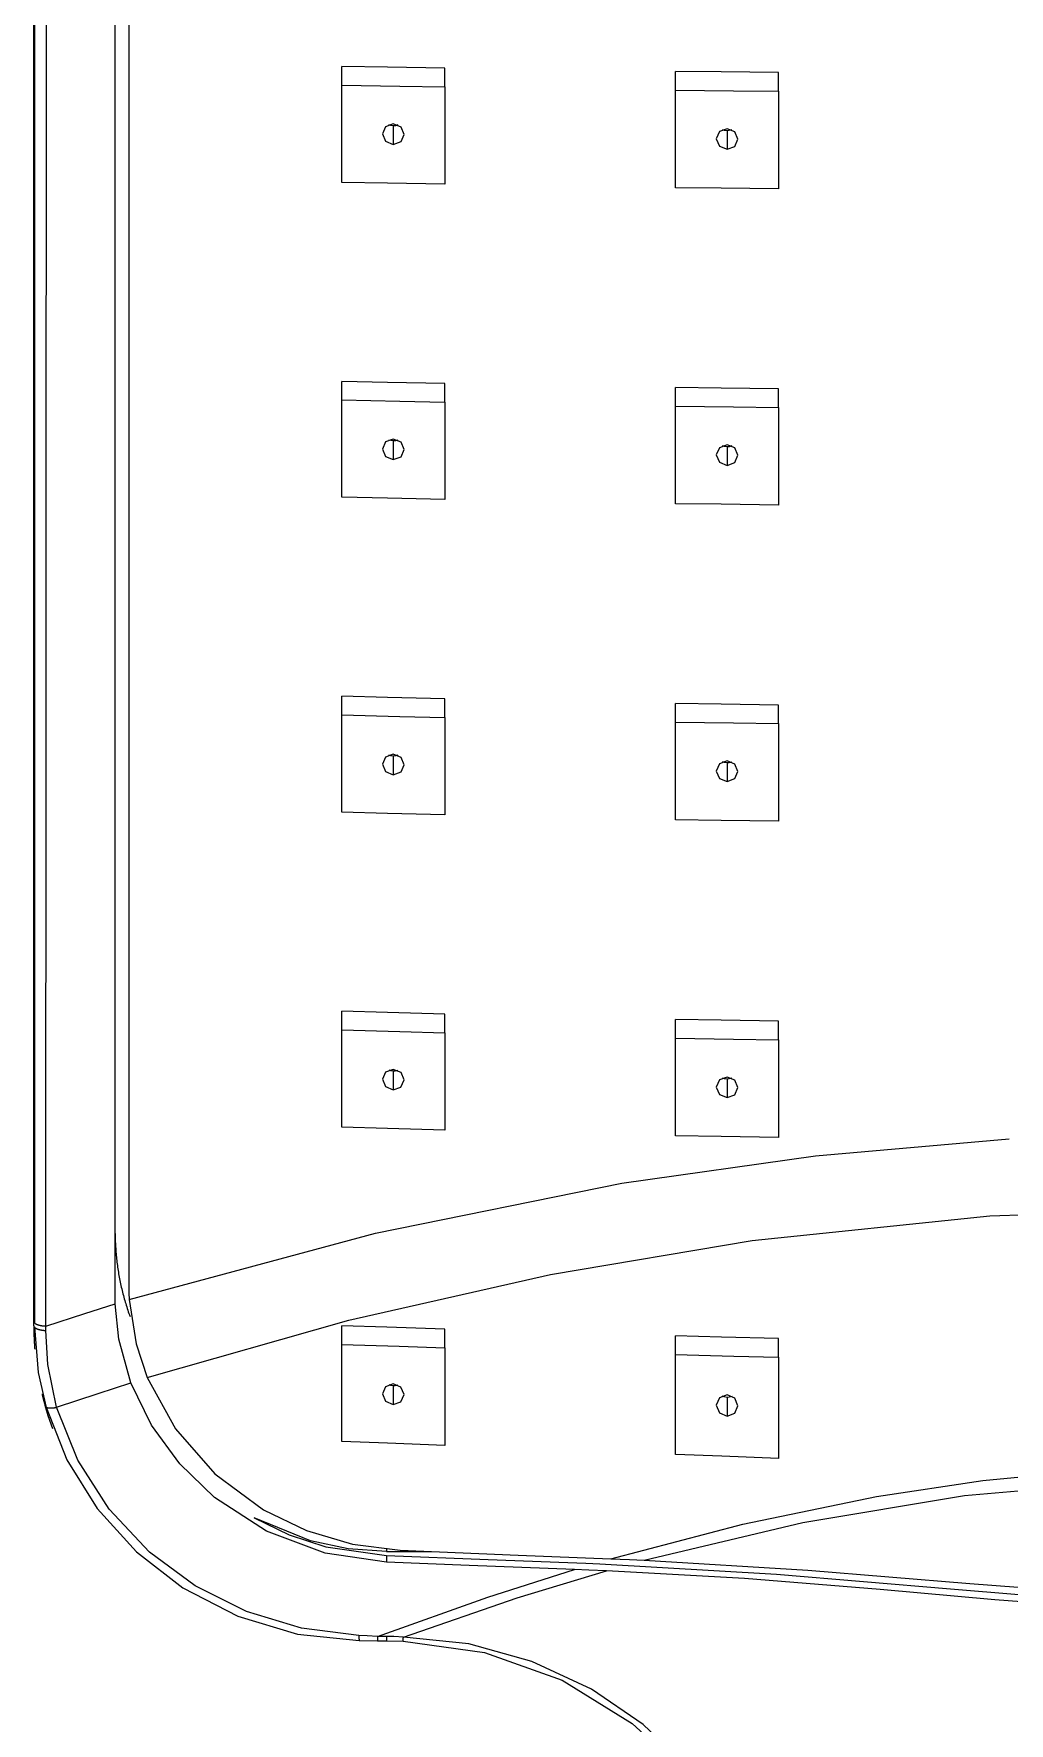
# Model space of a CAD drawing. Extents: x 1841 to 2969, y -24 to 802.
# Drawn here: x 2316.2 to 2352.1, y 496.7 to 559 of the extents above; entities that cross this region are included whole.
import ezdxf

# ---------------------------------------------------------------- set-up
doc = ezdxf.new("R2010")
doc.units = 0
doc.header["$LTSCALE"] = 4
doc.header["$MEASUREMENT"] = 0
doc.layers.add('1', color=7, linetype='CONTINUOUS')

msp = doc.modelspace()

# ---------------------------------------------------------------- linework, layer by layer
at = {"layer": '1', "color": 7, "linetype": 'Continuous'}
for p, q in [((2319.162, 512.424), (2319.162, 600.465)), ((2319.662, 599.992), (2319.662, 512.875)), ((2327.512, 557.089), (2327.512, 557.774)), ((2331.312, 557.024), (2331.312, 557.709)), ((2339.812, 556.905), (2339.812, 557.59)), ((2343.612, 556.864), (2343.612, 557.549)), ((2331.312, 557.024), (2331.312, 553.434)), ((2339.812, 553.307), (2339.812, 556.905)), ((2343.612, 556.864), (2343.612, 553.264)), ((2329.412, 555.586), (2329.412, 554.901)), ((2341.712, 555.406), (2341.712, 554.722)), ((2327.512, 545.482), (2327.512, 546.167)), ((2331.312, 545.403), (2331.312, 546.089)), ((2339.812, 545.259), (2339.812, 545.944)), ((2343.612, 545.209), (2343.612, 545.894)), ((2331.312, 545.403), (2331.312, 541.813)), ((2339.812, 541.661), (2339.812, 545.259)), ((2343.612, 545.209), (2343.612, 541.609)), ((2329.412, 543.972), (2329.412, 543.286)), ((2341.712, 543.756), (2341.712, 543.071)), ((2327.512, 533.875), (2327.512, 534.561)), ((2331.312, 533.782), (2331.312, 534.468)), ((2339.812, 533.613), (2339.812, 534.298)), ((2343.612, 533.555), (2343.612, 534.239)), ((2331.312, 533.782), (2331.312, 530.192)), ((2339.812, 530.015), (2339.812, 533.613)), ((2343.612, 533.555), (2343.612, 529.954)), ((2329.412, 532.358), (2329.412, 531.672)), ((2341.712, 532.105), (2341.712, 531.42)), ((2327.512, 522.267), (2327.512, 522.954)), ((2331.312, 522.162), (2331.312, 522.848)), ((2339.812, 521.967), (2339.812, 522.652)), ((2343.612, 521.9), (2343.612, 522.585)), ((2331.312, 522.162), (2331.312, 518.571)), ((2339.812, 518.369), (2339.812, 521.967)), ((2343.612, 521.9), (2343.612, 518.299)), ((2329.412, 520.744), (2329.412, 520.058)), ((2341.712, 520.455), (2341.712, 519.77)), ((2327.512, 510.672), (2327.512, 511.359)), ((2331.312, 510.556), (2331.312, 511.243)), ((2339.812, 510.307), (2339.812, 510.994)), ((2343.612, 510.201), (2343.612, 510.89)), ((2329.412, 509.15), (2329.412, 508.462)), ((2341.712, 508.724), (2341.712, 508.032)), ((2329.162, 503.162), (2329.162, 503.048)), ((2329.162, 503.048), (2330.809, 503.048)), ((2329.162, 502.893), (2329.162, 502.652)), ((2328.153, 499.759), (2328.154, 499.757)), ((2328.83, 499.753), (2328.83, 499.751)), ((2329.77, 499.737), (2329.77, 499.739))]:
    msp.add_line(p, q, dxfattribs=at)
for points in [[(2316.162, 511.524, 0), (2316.162, 562.188, 0), (2316.162, 601.589, 0)], [(2316.196, 601.527, 0), (2316.192, 570.908, 0), (2316.19, 551.096, 0), (2316.188, 531.284, 0), (2316.186, 511.472, 0)], [(2316.602, 511.354, 0), (2316.631, 562.017, 0), (2316.654, 601.418, 0)], [(2331.312, 557.709, 0), (2329.194, 557.744, 0), (2327.512, 557.774, 0)], [(2343.612, 557.549, 0), (2341.494, 557.571, 0), (2339.812, 557.59, 0)], [(2327.512, 557.089, 0), (2329.65, 557.052, 0), (2331.312, 557.024, 0)], [(2327.512, 553.503, 0), (2327.512, 555.512, 0), (2327.512, 557.089, 0)], [(2339.812, 556.905, 0), (2341.95, 556.881, 0), (2343.612, 556.864, 0)], [(2329.412, 555.656, 0), (2329.129, 555.55, 0), (2329.012, 555.286, 0), (2329.129, 555.016, 0), (2329.412, 554.901, 0)], [(2329.412, 555.586, 0), (2329.32, 555.597, 0), (2329.251, 555.62, 0)], [(2329.412, 554.901, 0), (2329.695, 555.006, 0), (2329.812, 555.271, 0), (2329.695, 555.54, 0), (2329.412, 555.656, 0)], [(2329.579, 555.617, 0), (2329.487, 555.591, 0), (2329.412, 555.586, 0)], [(2341.712, 555.479, 0), (2341.429, 555.372, 0), (2341.312, 555.105, 0), (2341.429, 554.836, 0), (2341.712, 554.722, 0)], [(2341.712, 555.406, 0), (2341.619, 555.418, 0), (2341.549, 555.441, 0)], [(2341.712, 554.722, 0), (2341.995, 554.83, 0), (2342.112, 555.096, 0), (2341.995, 555.365, 0), (2341.712, 555.479, 0)], [(2341.883, 555.441, 0), (2341.79, 555.413, 0), (2341.712, 555.406, 0)], [(2331.312, 553.434, 0), (2329.195, 553.472, 0), (2327.512, 553.503, 0)], [(2343.612, 553.264, 0), (2341.495, 553.287, 0), (2339.812, 553.307, 0)], [(2331.312, 546.089, 0), (2329.195, 546.131, 0), (2327.512, 546.167, 0)], [(2327.512, 545.482, 0), (2329.651, 545.437, 0), (2331.312, 545.403, 0)], [(2327.512, 541.896, 0), (2327.512, 543.904, 0), (2327.512, 545.482, 0)], [(2343.612, 545.894, 0), (2341.495, 545.921, 0), (2339.812, 545.944, 0)], [(2339.812, 545.259, 0), (2341.951, 545.23, 0), (2343.612, 545.209, 0)], [(2329.412, 544.042, 0), (2329.129, 543.937, 0), (2329.012, 543.673, 0), (2329.129, 543.403, 0), (2329.412, 543.286, 0)], [(2329.412, 543.972, 0), (2329.321, 543.984, 0), (2329.252, 544.007, 0)], [(2329.412, 543.286, 0), (2329.695, 543.391, 0), (2329.812, 543.656, 0), (2329.695, 543.925, 0), (2329.412, 544.042, 0)], [(2329.578, 544.003, 0), (2329.487, 543.977, 0), (2329.412, 543.972, 0)], [(2341.712, 543.829, 0), (2341.429, 543.722, 0), (2341.312, 543.455, 0), (2341.429, 543.186, 0), (2341.712, 543.071, 0)], [(2341.712, 543.756, 0), (2341.619, 543.767, 0), (2341.549, 543.791, 0)], [(2341.712, 543.071, 0), (2341.995, 543.178, 0), (2342.112, 543.445, 0), (2341.995, 543.714, 0), (2341.712, 543.829, 0)], [(2341.883, 543.79, 0), (2341.789, 543.762, 0), (2341.712, 543.756, 0)], [(2331.312, 541.813, 0), (2329.196, 541.858, 0), (2327.512, 541.896, 0)], [(2343.612, 541.609, 0), (2341.495, 541.637, 0), (2339.812, 541.661, 0)], [(2331.312, 534.468, 0), (2329.196, 534.518, 0), (2327.512, 534.561, 0)], [(2343.612, 534.239, 0), (2341.495, 534.271, 0), (2339.812, 534.298, 0)], [(2327.512, 533.875, 0), (2329.652, 533.822, 0), (2331.312, 533.782, 0)], [(2327.512, 530.289, 0), (2327.512, 532.297, 0), (2327.512, 533.875, 0)], [(2339.812, 533.613, 0), (2341.951, 533.579, 0), (2343.612, 533.555, 0)], [(2329.412, 532.428, 0), (2329.129, 532.324, 0), (2329.012, 532.06, 0), (2329.129, 531.79, 0), (2329.412, 531.672, 0)], [(2329.412, 532.358, 0), (2329.321, 532.37, 0), (2329.252, 532.394, 0)], [(2329.412, 531.672, 0), (2329.695, 531.776, 0), (2329.812, 532.04, 0), (2329.695, 532.31, 0), (2329.412, 532.428, 0)], [(2329.577, 532.388, 0), (2329.487, 532.363, 0), (2329.412, 532.358, 0)], [(2341.712, 532.178, 0), (2341.429, 532.072, 0), (2341.312, 531.806, 0), (2341.429, 531.536, 0), (2341.712, 531.42, 0)], [(2341.712, 532.105, 0), (2341.619, 532.117, 0), (2341.549, 532.141, 0)], [(2341.712, 531.42, 0), (2341.995, 531.527, 0), (2342.112, 531.793, 0), (2341.995, 532.063, 0), (2341.712, 532.178, 0)], [(2341.883, 532.139, 0), (2341.789, 532.111, 0), (2341.712, 532.105, 0)], [(2331.312, 530.192, 0), (2329.197, 530.245, 0), (2327.512, 530.289, 0)], [(2343.612, 529.954, 0), (2341.497, 529.986, 0), (2339.812, 530.015, 0)], [(2331.312, 522.848, 0), (2329.197, 522.905, 0), (2327.512, 522.954, 0)], [(2343.612, 522.585, 0), (2341.499, 522.621, 0), (2339.812, 522.652, 0)], [(2327.512, 522.267, 0), (2329.653, 522.206, 0), (2331.312, 522.162, 0)], [(2327.512, 518.681, 0), (2327.512, 520.69, 0), (2327.512, 522.267, 0)], [(2339.812, 521.967, 0), (2341.955, 521.927, 0), (2343.612, 521.9, 0)], [(2329.412, 520.813, 0), (2329.129, 520.711, 0), (2329.012, 520.447, 0), (2329.129, 520.176, 0), (2329.412, 520.058, 0)], [(2329.412, 520.744, 0), (2329.321, 520.757, 0), (2329.253, 520.78, 0)], [(2329.412, 520.058, 0), (2329.694, 520.16, 0), (2329.812, 520.424, 0), (2329.695, 520.695, 0), (2329.412, 520.813, 0)], [(2329.576, 520.773, 0), (2329.486, 520.749, 0), (2329.412, 520.744, 0)], [(2341.712, 520.527, 0), (2341.429, 520.422, 0), (2341.312, 520.156, 0), (2341.429, 519.886, 0), (2341.712, 519.77, 0)], [(2341.712, 519.77, 0), (2341.995, 519.876, 0), (2342.112, 520.141, 0), (2341.995, 520.411, 0), (2341.712, 520.527, 0)], [(2341.712, 520.455, 0), (2341.619, 520.467, 0), (2341.549, 520.491, 0)], [(2341.882, 520.488, 0), (2341.789, 520.461, 0), (2341.712, 520.455, 0)], [(2331.312, 518.571, 0), (2329.198, 518.631, 0), (2327.512, 518.681, 0)], [(2319.679, 512.326, 0), (2328.759, 514.78, 0), (2337.839, 516.616, 0), (2344.974, 517.623, 0), (2352.108, 518.248, 0)], [(2343.612, 518.299, 0), (2341.499, 518.336, 0), (2339.812, 518.369, 0)], [(2320.342, 509.453, 0), (2327.775, 511.572, 0), (2335.208, 513.254, 0), (2342.641, 514.501, 0), (2351.401, 515.41, 0), (2360.162, 515.713, 0)], [(2319.162, 514.768, 0), (2319.162, 514.705, 0), (2319.163, 514.643, 0), (2319.164, 514.58, 0), (2319.165, 514.518, 0), (2319.167, 514.456, 0), (2319.17, 514.393, 0), (2319.173, 514.331, 0), (2319.176, 514.268, 0), (2319.18, 514.206, 0), (2319.184, 514.144, 0), (2319.188, 514.081, 0), (2319.194, 514.019, 0), (2319.199, 513.957, 0), (2319.205, 513.895, 0), (2319.211, 513.833, 0), (2319.218, 513.771, 0), (2319.226, 513.709, 0), (2319.233, 513.646, 0), (2319.241, 513.585, 0), (2319.25, 513.523, 0), (2319.259, 513.461, 0), (2319.268, 513.399, 0), (2319.278, 513.337, 0), (2319.289, 513.276, 0), (2319.299, 513.214, 0), (2319.311, 513.152, 0), (2319.322, 513.091, 0), (2319.334, 513.03, 0), (2319.347, 512.968, 0), (2319.36, 512.907, 0), (2319.373, 512.846, 0), (2319.387, 512.785, 0), (2319.401, 512.724, 0), (2319.416, 512.663, 0), (2319.431, 512.602, 0), (2319.447, 512.541, 0), (2319.462, 512.481, 0), (2319.479, 512.42, 0), (2319.496, 512.36, 0), (2319.513, 512.299, 0), (2319.531, 512.239, 0), (2319.549, 512.179, 0), (2319.567, 512.119, 0), (2319.586, 512.059, 0), (2319.605, 512, 0), (2319.625, 511.94, 0), (2319.645, 511.881, 0), (2319.666, 511.821, 0), (2319.687, 511.762, 0), (2319.709, 511.703, 0)], [(2319.165, 512.169, 0), (2319.162, 512.312, 0), (2319.162, 512.424, 0)], [(2319.662, 512.875, 0), (2319.667, 512.57, 0), (2319.679, 512.326, 0)], [(2316.602, 511.354, 0), (2318.037, 511.817, 0), (2319.165, 512.169, 0)], [(2319.741, 509.262, 0), (2319.299, 510.87, 0), (2319.165, 512.169, 0)], [(2319.679, 512.326, 0), (2319.933, 510.693, 0), (2320.342, 509.453, 0)], [(2316.162, 511.524, 0), (2316.162, 511.519, 0), (2316.163, 511.514, 0), (2316.164, 511.509, 0), (2316.165, 511.504, 0), (2316.167, 511.499, 0), (2316.169, 511.494, 0), (2316.172, 511.489, 0), (2316.175, 511.485, 0), (2316.179, 511.48, 0), (2316.183, 511.475, 0), (2316.187, 511.47, 0), (2316.192, 511.466, 0), (2316.197, 511.461, 0), (2316.202, 511.456, 0), (2316.208, 511.452, 0), (2316.215, 511.447, 0), (2316.221, 511.443, 0), (2316.228, 511.439, 0), (2316.236, 511.434, 0), (2316.244, 511.43, 0), (2316.252, 511.426, 0), (2316.26, 511.422, 0), (2316.269, 511.418, 0), (2316.278, 511.414, 0), (2316.288, 511.411, 0), (2316.297, 511.407, 0), (2316.307, 511.403, 0), (2316.318, 511.4, 0), (2316.328, 511.397, 0), (2316.339, 511.393, 0), (2316.351, 511.39, 0), (2316.362, 511.387, 0), (2316.374, 511.384, 0), (2316.386, 511.381, 0), (2316.398, 511.379, 0), (2316.41, 511.376, 0), (2316.423, 511.374, 0), (2316.436, 511.371, 0), (2316.449, 511.369, 0), (2316.462, 511.367, 0), (2316.476, 511.365, 0), (2316.489, 511.364, 0), (2316.503, 511.362, 0), (2316.517, 511.36, 0), (2316.531, 511.359, 0), (2316.545, 511.358, 0), (2316.559, 511.357, 0), (2316.573, 511.356, 0), (2316.587, 511.355, 0), (2316.602, 511.354, 0)], [(2316.162, 511.361, 0), (2316.162, 511.452, 0), (2316.162, 511.524, 0)], [(2316.162, 511.362, 0), (2316.162, 511.344, 0), (2316.162, 511.327, 0), (2316.162, 511.31, 0), (2316.162, 511.292, 0), (2316.162, 511.275, 0), (2316.162, 511.258, 0), (2316.162, 511.241, 0), (2316.163, 511.223, 0), (2316.163, 511.206, 0), (2316.163, 511.189, 0), (2316.163, 511.171, 0), (2316.164, 511.154, 0), (2316.164, 511.137, 0), (2316.165, 511.12, 0), (2316.165, 511.102, 0), (2316.165, 511.085, 0), (2316.166, 511.068, 0), (2316.166, 511.05, 0), (2316.167, 511.033, 0), (2316.167, 511.016, 0), (2316.168, 510.999, 0), (2316.169, 510.981, 0), (2316.169, 510.964, 0), (2316.17, 510.947, 0), (2316.171, 510.929, 0), (2316.171, 510.912, 0), (2316.172, 510.895, 0), (2316.173, 510.878, 0), (2316.174, 510.86, 0), (2316.174, 510.843, 0), (2316.175, 510.826, 0), (2316.176, 510.809, 0), (2316.177, 510.791, 0), (2316.178, 510.774, 0), (2316.179, 510.757, 0), (2316.18, 510.74, 0), (2316.181, 510.722, 0), (2316.182, 510.705, 0), (2316.183, 510.688, 0), (2316.184, 510.671, 0), (2316.185, 510.653, 0), (2316.187, 510.636, 0), (2316.188, 510.619, 0), (2316.189, 510.602, 0), (2316.19, 510.584, 0), (2316.192, 510.567, 0), (2316.193, 510.55, 0), (2316.194, 510.533, 0), (2316.196, 510.515, 0), (2316.197, 510.498, 0)], [(2316.162, 511.361, 0), (2316.162, 511.356, 0), (2316.163, 511.351, 0), (2316.164, 511.346, 0), (2316.165, 511.341, 0), (2316.167, 511.336, 0), (2316.169, 511.331, 0), (2316.172, 511.326, 0), (2316.175, 511.322, 0), (2316.179, 511.317, 0), (2316.183, 511.312, 0), (2316.187, 511.307, 0), (2316.192, 511.303, 0), (2316.197, 511.298, 0), (2316.202, 511.293, 0), (2316.208, 511.289, 0), (2316.215, 511.284, 0), (2316.221, 511.28, 0), (2316.228, 511.275, 0), (2316.236, 511.271, 0), (2316.244, 511.267, 0), (2316.252, 511.263, 0), (2316.26, 511.259, 0), (2316.269, 511.255, 0), (2316.278, 511.251, 0), (2316.288, 511.247, 0), (2316.297, 511.244, 0), (2316.308, 511.24, 0), (2316.318, 511.237, 0), (2316.329, 511.233, 0), (2316.34, 511.23, 0), (2316.351, 511.227, 0), (2316.362, 511.224, 0), (2316.374, 511.221, 0), (2316.386, 511.218, 0), (2316.398, 511.215, 0), (2316.411, 511.213, 0), (2316.423, 511.21, 0), (2316.436, 511.208, 0), (2316.449, 511.206, 0), (2316.462, 511.204, 0), (2316.476, 511.202, 0), (2316.489, 511.2, 0), (2316.503, 511.198, 0), (2316.517, 511.197, 0), (2316.531, 511.195, 0), (2316.545, 511.194, 0), (2316.559, 511.193, 0), (2316.573, 511.192, 0), (2316.588, 511.191, 0), (2316.602, 511.191, 0)], [(2316.192, 511.32, 0), (2316.327, 509.642, 0), (2316.619, 508.347, 0)], [(2316.602, 511.191, 0), (2316.601, 511.282, 0), (2316.602, 511.354, 0)], [(2317.004, 508.359, 0), (2316.681, 509.933, 0), (2316.602, 511.191, 0)], [(2331.312, 511.243, 0), (2329.174, 511.308, 0), (2327.512, 511.359, 0)], [(2327.512, 510.672, 0), (2329.63, 510.607, 0), (2331.312, 510.556, 0)], [(2327.512, 507.096, 0), (2327.512, 509.134, 0), (2327.512, 510.672, 0)], [(2331.312, 510.556, 0), (2331.312, 508.542, 0), (2331.312, 506.952, 0)], [(2343.612, 510.89, 0), (2341.501, 510.947, 0), (2339.812, 510.994, 0)], [(2339.812, 510.307, 0), (2341.957, 510.246, 0), (2343.612, 510.201, 0)], [(2339.812, 506.623, 0), (2339.812, 508.645, 0), (2339.812, 510.307, 0)], [(2343.612, 510.201, 0), (2343.612, 508.106, 0), (2343.612, 506.469, 0)], [(2320.342, 509.453, 0), (2321.382, 507.562, 0), (2322.838, 505.905, 0), (2324.629, 504.58, 0), (2326.214, 503.813, 0), (2327.907, 503.313, 0), (2329.662, 503.095, 0)], [(2316.464, 508.846, 0), (2316.466, 508.838, 0), (2316.468, 508.829, 0), (2316.47, 508.821, 0), (2316.472, 508.812, 0), (2316.475, 508.804, 0), (2316.477, 508.795, 0), (2316.479, 508.787, 0), (2316.481, 508.778, 0), (2316.483, 508.769, 0), (2316.485, 508.761, 0), (2316.487, 508.752, 0), (2316.49, 508.744, 0), (2316.492, 508.735, 0), (2316.494, 508.727, 0), (2316.496, 508.718, 0), (2316.498, 508.71, 0), (2316.501, 508.701, 0), (2316.503, 508.693, 0), (2316.505, 508.684, 0), (2316.507, 508.676, 0), (2316.509, 508.667, 0), (2316.512, 508.659, 0), (2316.514, 508.65, 0), (2316.516, 508.641, 0), (2316.518, 508.633, 0), (2316.521, 508.624, 0), (2316.523, 508.616, 0), (2316.525, 508.607, 0), (2316.527, 508.599, 0), (2316.53, 508.59, 0), (2316.532, 508.582, 0), (2316.534, 508.573, 0), (2316.537, 508.565, 0), (2316.539, 508.556, 0), (2316.541, 508.548, 0), (2316.544, 508.539, 0), (2316.546, 508.531, 0), (2316.548, 508.522, 0), (2316.551, 508.514, 0), (2316.553, 508.505, 0), (2316.555, 508.497, 0), (2316.558, 508.488, 0), (2316.56, 508.48, 0), (2316.563, 508.471, 0), (2316.565, 508.463, 0), (2316.567, 508.454, 0), (2316.57, 508.446, 0), (2316.572, 508.437, 0), (2316.575, 508.429, 0), (2316.577, 508.42, 0)], [(2317.004, 508.359, 0), (2318.536, 508.872, 0), (2319.741, 509.262, 0)], [(2329.162, 502.652, 0), (2326.898, 502.986, 0), (2324.744, 503.796, 0), (2322.825, 505.036, 0), (2321.542, 506.272, 0), (2320.502, 507.696, 0), (2319.741, 509.262, 0)], [(2329.412, 509.218, 0), (2329.129, 509.117, 0), (2329.012, 508.854, 0), (2329.129, 508.583, 0), (2329.412, 508.462, 0)], [(2329.412, 509.15, 0), (2329.322, 509.163, 0), (2329.253, 509.186, 0)], [(2329.412, 508.462, 0), (2329.694, 508.563, 0), (2329.812, 508.827, 0), (2329.694, 509.098, 0), (2329.412, 509.218, 0)], [(2329.575, 509.177, 0), (2329.486, 509.154, 0), (2329.412, 509.15, 0)], [(2341.712, 508.813, 0), (2341.428, 508.708, 0), (2341.312, 508.435, 0), (2341.43, 508.156, 0), (2341.712, 508.032, 0)], [(2341.712, 508.724, 0), (2341.611, 508.74, 0), (2341.535, 508.77, 0)], [(2341.712, 508.032, 0), (2341.995, 508.138, 0), (2342.112, 508.411, 0), (2341.994, 508.69, 0), (2341.712, 508.813, 0)], [(2341.895, 508.761, 0), (2341.795, 508.73, 0), (2341.712, 508.724, 0)], [(2316.86, 507.566, 0), (2316.696, 508.043, 0), (2316.577, 508.421, 0)], [(2316.577, 508.42, 0), (2316.577, 508.416, 0), (2316.578, 508.411, 0), (2316.579, 508.406, 0), (2316.58, 508.401, 0), (2316.582, 508.397, 0), (2316.584, 508.393, 0), (2316.587, 508.388, 0), (2316.59, 508.384, 0), (2316.594, 508.38, 0), (2316.597, 508.377, 0), (2316.602, 508.373, 0), (2316.606, 508.369, 0), (2316.611, 508.366, 0), (2316.617, 508.363, 0), (2316.622, 508.36, 0), (2316.629, 508.357, 0), (2316.635, 508.354, 0), (2316.642, 508.351, 0), (2316.649, 508.349, 0), (2316.657, 508.347, 0), (2316.664, 508.345, 0), (2316.673, 508.343, 0), (2316.681, 508.341, 0), (2316.69, 508.339, 0), (2316.699, 508.338, 0), (2316.709, 508.337, 0), (2316.719, 508.336, 0), (2316.729, 508.335, 0), (2316.739, 508.334, 0), (2316.75, 508.333, 0), (2316.76, 508.333, 0), (2316.772, 508.333, 0), (2316.783, 508.333, 0), (2316.795, 508.333, 0), (2316.806, 508.333, 0), (2316.818, 508.334, 0), (2316.831, 508.334, 0), (2316.843, 508.335, 0), (2316.856, 508.336, 0), (2316.869, 508.338, 0), (2316.881, 508.339, 0), (2316.895, 508.34, 0), (2316.908, 508.342, 0), (2316.921, 508.344, 0), (2316.935, 508.346, 0), (2316.948, 508.348, 0), (2316.962, 508.351, 0), (2316.976, 508.353, 0), (2316.99, 508.356, 0), (2317.004, 508.359, 0)], [(2316.619, 508.366, 0), (2317.377, 506.424, 0), (2318.502, 504.625, 0), (2319.945, 503.034, 0), (2321.66, 501.71, 0), (2323.687, 500.662, 0), (2325.878, 500.003, 0), (2328.154, 499.762, 0)], [(2328.144, 499.951, 0), (2326.033, 500.219, 0), (2324.002, 500.832, 0), (2322.113, 501.776, 0), (2320.426, 503.022, 0), (2318.935, 504.604, 0), (2317.779, 506.406, 0), (2317.004, 508.359, 0)], [(2331.312, 506.952, 0), (2329.198, 507.032, 0), (2327.512, 507.096, 0)], [(2343.612, 506.469, 0), (2341.513, 506.555, 0), (2339.812, 506.623, 0)], [(2337.426, 502.776, 0), (2342.296, 504.052, 0), (2347.216, 505.068, 0), (2351.141, 505.661, 0), (2355.134, 506.039, 0)], [(2338.657, 502.723, 0), (2344.51, 504.118, 0), (2350.467, 505.103, 0), (2355.265, 505.525, 0), (2360.162, 505.536, 0)], [(2324.284, 504.283, 0), (2325.574, 503.663, 0), (2326.93, 503.22, 0), (2329.162, 502.893, 0)], [(2329.162, 503.048, 0), (2327.742, 503.147, 0), (2326.356, 503.44, 0), (2324.284, 504.283, 0)], [(2329.662, 503.095, 0), (2334.01, 502.915, 0), (2337.426, 502.776, 0)], [(2329.162, 502.893, 0), (2332.904, 502.744, 0), (2335.847, 502.634, 0)], [(2336.092, 502.381, 0), (2332.21, 502.529, 0), (2329.162, 502.652, 0)], [(2335.847, 502.634, 0), (2336.508, 502.61, 0), (2337.018, 502.591, 0)], [(2337.018, 502.591, 0), (2343.528, 502.21, 0), (2349.942, 501.667, 0), (2354.987, 501.255, 0), (2360.162, 501.096, 0)], [(2337.426, 502.776, 0), (2338.122, 502.747, 0), (2338.657, 502.723, 0)], [(2338.657, 502.723, 0), (2344.692, 502.351, 0), (2350.657, 501.86, 0), (2355.356, 501.507, 0), (2360.162, 501.383, 0)], [(2328.828, 499.917, 0), (2332.891, 501.361, 0), (2336.092, 502.381, 0)], [(2329.782, 499.893, 0), (2333.972, 501.332, 0), (2337.273, 502.337, 0)], [(2337.273, 502.337, 0), (2336.617, 502.362, 0), (2336.092, 502.381, 0)], [(2360.162, 500.828, 0), (2355.826, 500.94, 0), (2351.58, 501.268, 0), (2347.358, 501.648, 0), (2342.353, 502.051, 0), (2337.273, 502.337, 0)], [(2328.144, 499.951, 0), (2328.144, 499.944, 0), (2328.144, 499.938, 0), (2328.144, 499.932, 0), (2328.144, 499.926, 0), (2328.144, 499.92, 0), (2328.144, 499.915, 0), (2328.144, 499.909, 0), (2328.145, 499.903, 0), (2328.145, 499.898, 0), (2328.145, 499.892, 0), (2328.145, 499.887, 0), (2328.145, 499.882, 0), (2328.145, 499.876, 0), (2328.145, 499.871, 0), (2328.146, 499.866, 0), (2328.146, 499.861, 0), (2328.146, 499.857, 0), (2328.146, 499.852, 0), (2328.146, 499.847, 0), (2328.146, 499.843, 0), (2328.147, 499.838, 0), (2328.147, 499.834, 0), (2328.147, 499.83, 0), (2328.147, 499.826, 0), (2328.147, 499.822, 0), (2328.147, 499.818, 0), (2328.148, 499.814, 0), (2328.148, 499.81, 0), (2328.148, 499.807, 0), (2328.148, 499.803, 0), (2328.148, 499.8, 0), (2328.149, 499.797, 0), (2328.149, 499.794, 0), (2328.149, 499.791, 0), (2328.149, 499.788, 0), (2328.15, 499.785, 0), (2328.15, 499.783, 0), (2328.15, 499.78, 0), (2328.15, 499.778, 0), (2328.151, 499.775, 0), (2328.151, 499.773, 0), (2328.151, 499.771, 0), (2328.151, 499.769, 0), (2328.151, 499.767, 0), (2328.152, 499.766, 0), (2328.152, 499.764, 0), (2328.152, 499.763, 0), (2328.153, 499.761, 0), (2328.153, 499.76, 0), (2328.153, 499.759, 0)], [(2328.828, 499.917, 0), (2328.445, 499.936, 0), (2328.144, 499.951, 0)], [(2328.153, 499.759, 0), (2328.834, 499.753, 0)], [(2328.828, 499.917, 0), (2328.828, 499.912, 0), (2328.828, 499.907, 0), (2328.828, 499.902, 0), (2328.828, 499.896, 0), (2328.828, 499.891, 0), (2328.828, 499.886, 0), (2328.828, 499.882, 0), (2328.828, 499.877, 0), (2328.828, 499.872, 0), (2328.828, 499.867, 0), (2328.828, 499.863, 0), (2328.828, 499.858, 0), (2328.828, 499.854, 0), (2328.828, 499.849, 0), (2328.828, 499.845, 0), (2328.828, 499.841, 0), (2328.828, 499.837, 0), (2328.828, 499.833, 0), (2328.828, 499.829, 0), (2328.828, 499.825, 0), (2328.828, 499.821, 0), (2328.828, 499.818, 0), (2328.828, 499.814, 0), (2328.828, 499.811, 0), (2328.828, 499.807, 0), (2328.829, 499.804, 0), (2328.829, 499.801, 0), (2328.829, 499.798, 0), (2328.829, 499.795, 0), (2328.829, 499.792, 0), (2328.829, 499.789, 0), (2328.829, 499.786, 0), (2328.829, 499.783, 0), (2328.829, 499.781, 0), (2328.829, 499.778, 0), (2328.829, 499.776, 0), (2328.829, 499.774, 0), (2328.829, 499.772, 0), (2328.829, 499.77, 0), (2328.829, 499.768, 0), (2328.829, 499.766, 0), (2328.829, 499.764, 0), (2328.829, 499.762, 0), (2328.83, 499.761, 0), (2328.83, 499.759, 0), (2328.83, 499.758, 0), (2328.83, 499.757, 0), (2328.83, 499.755, 0), (2328.83, 499.754, 0), (2328.83, 499.753, 0)], [(2329.157, 499.913, 0), (2328.972, 499.915, 0), (2328.828, 499.917, 0)], [(2328.828, 499.752, 0), (2329.161, 499.751, 0)], [(2329.157, 499.913, 0), (2329.157, 499.908, 0), (2329.157, 499.902, 0), (2329.157, 499.897, 0), (2329.157, 499.892, 0), (2329.157, 499.887, 0), (2329.157, 499.882, 0), (2329.157, 499.877, 0), (2329.157, 499.872, 0), (2329.157, 499.867, 0), (2329.157, 499.863, 0), (2329.157, 499.858, 0), (2329.157, 499.854, 0), (2329.157, 499.849, 0), (2329.158, 499.845, 0), (2329.158, 499.841, 0), (2329.158, 499.837, 0), (2329.158, 499.832, 0), (2329.158, 499.828, 0), (2329.158, 499.825, 0), (2329.158, 499.821, 0), (2329.158, 499.817, 0), (2329.158, 499.813, 0), (2329.158, 499.81, 0), (2329.158, 499.806, 0), (2329.158, 499.803, 0), (2329.158, 499.8, 0), (2329.158, 499.797, 0), (2329.158, 499.794, 0), (2329.158, 499.791, 0), (2329.158, 499.788, 0), (2329.158, 499.785, 0), (2329.158, 499.782, 0), (2329.158, 499.78, 0), (2329.159, 499.777, 0), (2329.159, 499.775, 0), (2329.159, 499.773, 0), (2329.159, 499.77, 0), (2329.159, 499.768, 0), (2329.159, 499.766, 0), (2329.159, 499.764, 0), (2329.159, 499.763, 0), (2329.159, 499.761, 0), (2329.159, 499.759, 0), (2329.159, 499.758, 0), (2329.159, 499.756, 0), (2329.159, 499.755, 0), (2329.159, 499.754, 0), (2329.159, 499.753, 0), (2329.159, 499.752, 0), (2329.16, 499.751, 0)], [(2329.782, 499.893, 0), (2329.428, 499.907, 0), (2329.157, 499.913, 0)], [(2329.16, 499.751, 0), (2329.774, 499.739, 0)], [(2329.77, 499.739, 0), (2329.771, 499.74, 0), (2329.771, 499.741, 0), (2329.771, 499.742, 0), (2329.771, 499.743, 0), (2329.771, 499.744, 0), (2329.771, 499.746, 0), (2329.772, 499.747, 0), (2329.772, 499.749, 0), (2329.772, 499.75, 0), (2329.772, 499.752, 0), (2329.772, 499.754, 0), (2329.773, 499.756, 0), (2329.773, 499.758, 0), (2329.773, 499.76, 0), (2329.773, 499.762, 0), (2329.774, 499.764, 0), (2329.774, 499.767, 0), (2329.774, 499.769, 0), (2329.774, 499.772, 0), (2329.774, 499.774, 0), (2329.775, 499.777, 0), (2329.775, 499.78, 0), (2329.775, 499.783, 0), (2329.775, 499.786, 0), (2329.776, 499.789, 0), (2329.776, 499.792, 0), (2329.776, 499.795, 0), (2329.776, 499.799, 0), (2329.777, 499.802, 0), (2329.777, 499.806, 0), (2329.777, 499.809, 0), (2329.777, 499.813, 0), (2329.778, 499.817, 0), (2329.778, 499.821, 0), (2329.778, 499.825, 0), (2329.778, 499.829, 0), (2329.779, 499.833, 0), (2329.779, 499.837, 0), (2329.779, 499.841, 0), (2329.779, 499.846, 0), (2329.78, 499.85, 0), (2329.78, 499.855, 0), (2329.78, 499.859, 0), (2329.781, 499.864, 0), (2329.781, 499.869, 0), (2329.781, 499.873, 0), (2329.781, 499.878, 0), (2329.782, 499.883, 0), (2329.782, 499.888, 0), (2329.782, 499.893, 0)], [(2329.771, 499.741, 0), (2332.778, 499.321, 0), (2335.632, 498.296, 0), (2338.211, 496.705, 0), (2339.973, 495.099, 0), (2341.455, 493.228, 0), (2342.619, 491.142, 0)], [(2342.822, 491.236, 0), (2341.705, 493.26, 0), (2340.294, 495.088, 0), (2338.617, 496.671, 0), (2336.711, 497.971, 0), (2334.521, 498.993, 0), (2332.19, 499.64, 0), (2329.782, 499.893, 0)]]:
    msp.add_polyline3d(points, dxfattribs=at)

doc.saveas('drawing.dxf')
